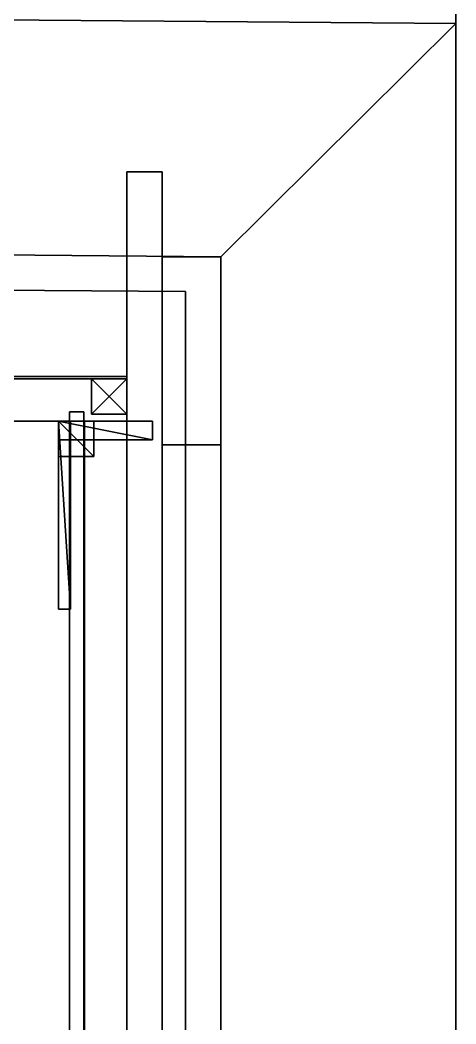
# Model space of a CAD drawing. Extents: x -100 to 4856, y -100 to 4830.
# Drawn here: x 4670.6 to 4856, y 3580.6 to 4007.7 of the extents above; entities that cross this region are included whole.
import ezdxf

# ---------------------------------------------------------------- set-up
doc = ezdxf.new("R2010")
doc.units = 0
for name, color, linetype in [('LAYER0', 7, 'CONTINUOUS'), ('LAYER101', 45, 'CONTINUOUS'), ('LAYER102', 2, 'CONTINUOUS'), ('LAYER103', 7, 'CONTINUOUS'), ('LAYER104', 253, 'CONTINUOUS'), ('LAYER105', 253, 'CONTINUOUS'), ('LAYER106', 253, 'CONTINUOUS'), ('LAYER107', 253, 'CONTINUOUS'), ('LAYER108', 253, 'CONTINUOUS'), ('LAYER109', 253, 'CONTINUOUS'), ('LAYER110', 45, 'CONTINUOUS'), ('LAYER112', 45, 'CONTINUOUS'), ('LAYER114', 45, 'CONTINUOUS'), ('LAYER128', 253, 'CONTINUOUS'), ('LAYER129', 253, 'CONTINUOUS'), ('LAYER130', 253, 'CONTINUOUS'), ('LAYER131', 253, 'CONTINUOUS'), ('LAYER132', 253, 'CONTINUOUS'), ('LAYER133', 253, 'CONTINUOUS'), ('LAYER134', 253, 'CONTINUOUS'), ('LAYER135', 253, 'CONTINUOUS'), ('LAYER136', 253, 'CONTINUOUS'), ('LAYER137', 253, 'CONTINUOUS'), ('LAYER138', 253, 'CONTINUOUS'), ('LAYER139', 253, 'CONTINUOUS'), ('LAYER140', 45, 'CONTINUOUS'), ('LAYER28', 7, 'CONTINUOUS'), ('LAYER30', 7, 'CONTINUOUS'), ('LAYER31', 7, 'CONTINUOUS'), ('LAYER36', 7, 'CONTINUOUS'), ('LAYER89', 7, 'CONTINUOUS'), ('LAYER92', 45, 'CONTINUOUS')]:
    doc.layers.add(name, color=color, linetype=linetype)

msp = doc.modelspace()

# ---------------------------------------------------------------- linework, layer by layer
at = {"layer": 'LAYER0', "invisible_edges": 1}
for points in [[(4856, 4830, -5), (-100, -100, -5), (-100, 4830, -5), (4856, 4830, -5)], [(-100, -100, -5), (4856, 4830, -5), (4856, -100, -5), (-100, -100, -5)], [(4856, -100), (-100, 4830), (-100, -100), (4856, -100)], [(-100, 4830), (4856, -100), (4856, 4830), (-100, 4830)], [(4856, 4830, -5), (4856, -100), (4856, -100, -5), (4856, 4830, -5)], [(4856, -100), (4856, 4830, -5), (4856, 4830), (4856, -100)]]:
    msp.add_3dface(points, dxfattribs=at)
at = {"layer": 'LAYER101', "invisible_edges": 1}
for points in [[(4716, 3173.052, 272.9652), (4366, 3837.052, 272.9652), (4716, 3837.052, 272.9652), (4716, 3173.052, 272.9652)], [(4366, 3837.052, 272.9652), (4716, 3173.052, 272.9652), (4366, 3173.052, 272.9652), (4366, 3837.052, 272.9652)], [(4716, 3837.052, 290.9652), (4366, 3837.052, 272.9652), (4366, 3837.052, 290.9652), (4716, 3837.052, 290.9652)], [(4366, 3837.052, 272.9652), (4716, 3837.052, 290.9652), (4716, 3837.052, 272.9652), (4366, 3837.052, 272.9652)], [(4366, 3173.052, 290.9652), (4716, 3837.052, 290.9652), (4366, 3837.052, 290.9652), (4366, 3173.052, 290.9652)], [(4716, 3837.052, 290.9652), (4366, 3173.052, 290.9652), (4716, 3173.052, 290.9652), (4716, 3837.052, 290.9652)], [(4716, 3837.052, 290.9652), (4716, 3173.052, 272.9652), (4716, 3837.052, 272.9652), (4716, 3837.052, 290.9652)], [(4716, 3173.052, 272.9652), (4716, 3837.052, 290.9652), (4716, 3173.052, 290.9652), (4716, 3173.052, 272.9652)]]:
    msp.add_3dface(points, dxfattribs=at)
at = {"layer": 'LAYER102'}
for points in [[(4687, 3757.052, 480.9652), (4692, 3757.052, 480.9652), (4687, 3837.052, 480.9652), (4687, 3757.052, 480.9652)], [(4687, 3837.052, 480.9652), (4692, 3757.052, 480.9652), (4692, 3837.052, 480.9652), (4687, 3837.052, 480.9652)], [(4687, 3837.052, 480.9652), (4692, 3837.052, 480.9652), (4687, 3837.052, 457.9652), (4687, 3837.052, 480.9652)], [(4687, 3837.052, 457.9652), (4692, 3837.052, 480.9652), (4692, 3837.052, 457.9652), (4687, 3837.052, 457.9652)], [(4687, 3757.052, 480.9652), (4687, 3837.052, 480.9652), (4687, 3757.052, 457.9652), (4687, 3757.052, 480.9652)], [(4687, 3757.052, 457.9652), (4687, 3837.052, 480.9652), (4687, 3837.052, 457.9652), (4687, 3757.052, 457.9652)], [(4687, 3757.052, 457.9652), (4687, 3837.052, 457.9652), (4692, 3757.052, 457.9652), (4687, 3757.052, 457.9652)], [(4692, 3757.052, 457.9652), (4687, 3837.052, 457.9652), (4692, 3837.052, 457.9652), (4692, 3757.052, 457.9652)], [(4692, 3757.052, 457.9652), (4692, 3837.052, 457.9652), (4692, 3757.052, 480.9652), (4692, 3757.052, 457.9652)], [(4692, 3757.052, 480.9652), (4692, 3837.052, 457.9652), (4692, 3837.052, 480.9652), (4692, 3757.052, 480.9652)], [(4687, 3757.052, 457.9652), (4692, 3757.052, 457.9652), (4687, 3757.052, 480.9652), (4687, 3757.052, 457.9652)], [(4687, 3757.052, 480.9652), (4692, 3757.052, 457.9652), (4692, 3757.052, 480.9652), (4687, 3757.052, 480.9652)]]:
    msp.add_3dface(points, dxfattribs=at)
at = {"layer": 'LAYER103', "invisible_edges": 1}
for points in [[(4687, 3837.052, 457.9652), (4687, 3757.052, 480.9652), (4687, 3837.052, 480.9652), (4687, 3837.052, 457.9652)], [(4687, 3757.052, 480.9652), (4687, 3837.052, 457.9652), (4687, 3757.052, 457.9652), (4687, 3757.052, 480.9652)], [(4692, 3837.052, 480.9652), (4687, 3757.052, 480.9652), (4692, 3757.052, 480.9652), (4692, 3837.052, 480.9652)], [(4687, 3757.052, 480.9652), (4692, 3837.052, 480.9652), (4687, 3837.052, 480.9652), (4687, 3757.052, 480.9652)], [(4687, 3837.052, 457.9652), (4692, 3757.052, 457.9652), (4687, 3757.052, 457.9652), (4687, 3837.052, 457.9652)], [(4692, 3757.052, 457.9652), (4687, 3837.052, 457.9652), (4692, 3837.052, 457.9652), (4692, 3757.052, 457.9652)], [(4692, 3837.052, 480.9652), (4687, 3837.052, 457.9652), (4687, 3837.052, 480.9652), (4692, 3837.052, 480.9652)], [(4687, 3837.052, 457.9652), (4692, 3837.052, 480.9652), (4692, 3837.052, 457.9652), (4687, 3837.052, 457.9652)], [(4692, 3757.052, 457.9652), (4692, 3837.052, 480.9652), (4692, 3757.052, 480.9652), (4692, 3757.052, 457.9652)], [(4692, 3837.052, 480.9652), (4692, 3757.052, 457.9652), (4692, 3837.052, 457.9652), (4692, 3837.052, 480.9652)], [(4692, 3757.052, 457.9652), (4687, 3757.052, 480.9652), (4687, 3757.052, 457.9652), (4692, 3757.052, 457.9652)], [(4687, 3757.052, 480.9652), (4692, 3757.052, 457.9652), (4692, 3757.052, 480.9652), (4687, 3757.052, 480.9652)]]:
    msp.add_3dface(points, dxfattribs=at)
at = {"layer": 'LAYER104'}
for points in [[(4687, 3822.052, 480.9652), (4702, 3822.052, 480.9652), (4687, 3837.052, 480.9652), (4687, 3822.052, 480.9652)], [(4687, 3837.052, 480.9652), (4702, 3822.052, 480.9652), (4702, 3837.052, 480.9652), (4687, 3837.052, 480.9652)], [(4687, 3837.052, 480.9652), (4702, 3837.052, 480.9652), (4687, 3837.052, 465.9652), (4687, 3837.052, 480.9652)], [(4687, 3837.052, 465.9652), (4702, 3837.052, 480.9652), (4702, 3837.052, 465.9652), (4687, 3837.052, 465.9652)], [(4687, 3822.052, 480.9652), (4687, 3837.052, 480.9652), (4687, 3822.052, 465.9652), (4687, 3822.052, 480.9652)], [(4687, 3822.052, 465.9652), (4687, 3837.052, 480.9652), (4687, 3837.052, 465.9652), (4687, 3822.052, 465.9652)], [(4687, 3822.052, 465.9652), (4687, 3837.052, 465.9652), (4702, 3822.052, 465.9652), (4687, 3822.052, 465.9652)], [(4702, 3822.052, 465.9652), (4687, 3837.052, 465.9652), (4702, 3837.052, 465.9652), (4702, 3822.052, 465.9652)], [(4702, 3822.052, 465.9652), (4702, 3837.052, 465.9652), (4702, 3822.052, 480.9652), (4702, 3822.052, 465.9652)], [(4702, 3822.052, 480.9652), (4702, 3837.052, 465.9652), (4702, 3837.052, 480.9652), (4702, 3822.052, 480.9652)], [(4687, 3822.052, 465.9652), (4702, 3822.052, 465.9652), (4687, 3822.052, 480.9652), (4687, 3822.052, 465.9652)], [(4687, 3822.052, 480.9652), (4702, 3822.052, 465.9652), (4702, 3822.052, 480.9652), (4687, 3822.052, 480.9652)]]:
    msp.add_3dface(points, dxfattribs=at)
at = {"layer": 'LAYER105'}
for points in [[(4687, 3822.052, 480.9652), (4702, 3822.052, 480.9652), (4687, 3837.052, 480.9652), (4687, 3822.052, 480.9652)], [(4687, 3837.052, 480.9652), (4702, 3822.052, 480.9652), (4702, 3837.052, 480.9652), (4687, 3837.052, 480.9652)], [(4687, 3837.052, 480.9652), (4702, 3837.052, 480.9652), (4687, 3837.052, 465.9652), (4687, 3837.052, 480.9652)], [(4687, 3837.052, 465.9652), (4702, 3837.052, 480.9652), (4702, 3837.052, 465.9652), (4687, 3837.052, 465.9652)], [(4687, 3822.052, 480.9652), (4687, 3837.052, 480.9652), (4687, 3822.052, 465.9652), (4687, 3822.052, 480.9652)], [(4687, 3822.052, 465.9652), (4687, 3837.052, 480.9652), (4687, 3837.052, 465.9652), (4687, 3822.052, 465.9652)], [(4687, 3822.052, 465.9652), (4687, 3837.052, 465.9652), (4702, 3822.052, 465.9652), (4687, 3822.052, 465.9652)], [(4702, 3822.052, 465.9652), (4687, 3837.052, 465.9652), (4702, 3837.052, 465.9652), (4702, 3822.052, 465.9652)], [(4702, 3822.052, 465.9652), (4702, 3837.052, 465.9652), (4702, 3822.052, 480.9652), (4702, 3822.052, 465.9652)], [(4702, 3822.052, 480.9652), (4702, 3837.052, 465.9652), (4702, 3837.052, 480.9652), (4702, 3822.052, 480.9652)], [(4687, 3822.052, 465.9652), (4702, 3822.052, 465.9652), (4687, 3822.052, 480.9652), (4687, 3822.052, 465.9652)], [(4687, 3822.052, 480.9652), (4702, 3822.052, 465.9652), (4702, 3822.052, 480.9652), (4687, 3822.052, 480.9652)]]:
    msp.add_3dface(points, dxfattribs=at)
at = {"layer": 'LAYER106'}
for points in [[(4687, 3822.052, 480.9652), (4702, 3822.052, 480.9652), (4687, 3837.052, 480.9652), (4687, 3822.052, 480.9652)], [(4687, 3837.052, 480.9652), (4702, 3822.052, 480.9652), (4702, 3837.052, 480.9652), (4687, 3837.052, 480.9652)], [(4687, 3837.052, 480.9652), (4702, 3837.052, 480.9652), (4687, 3837.052, 465.9652), (4687, 3837.052, 480.9652)], [(4687, 3837.052, 465.9652), (4702, 3837.052, 480.9652), (4702, 3837.052, 465.9652), (4687, 3837.052, 465.9652)], [(4687, 3822.052, 480.9652), (4687, 3837.052, 480.9652), (4687, 3822.052, 465.9652), (4687, 3822.052, 480.9652)], [(4687, 3822.052, 465.9652), (4687, 3837.052, 480.9652), (4687, 3837.052, 465.9652), (4687, 3822.052, 465.9652)], [(4687, 3822.052, 465.9652), (4687, 3837.052, 465.9652), (4702, 3822.052, 465.9652), (4687, 3822.052, 465.9652)], [(4702, 3822.052, 465.9652), (4687, 3837.052, 465.9652), (4702, 3837.052, 465.9652), (4702, 3822.052, 465.9652)], [(4702, 3822.052, 465.9652), (4702, 3837.052, 465.9652), (4702, 3822.052, 480.9652), (4702, 3822.052, 465.9652)], [(4702, 3822.052, 480.9652), (4702, 3837.052, 465.9652), (4702, 3837.052, 480.9652), (4702, 3822.052, 480.9652)], [(4687, 3822.052, 465.9652), (4702, 3822.052, 465.9652), (4687, 3822.052, 480.9652), (4687, 3822.052, 465.9652)], [(4687, 3822.052, 480.9652), (4702, 3822.052, 465.9652), (4702, 3822.052, 480.9652), (4687, 3822.052, 480.9652)]]:
    msp.add_3dface(points, dxfattribs=at)
at = {"layer": 'LAYER107'}
for points in [[(4687, 3822.052, 480.9652), (4702, 3822.052, 480.9652), (4687, 3837.052, 480.9652), (4687, 3822.052, 480.9652)], [(4687, 3837.052, 480.9652), (4702, 3822.052, 480.9652), (4702, 3837.052, 480.9652), (4687, 3837.052, 480.9652)], [(4687, 3837.052, 480.9652), (4702, 3837.052, 480.9652), (4687, 3837.052, 465.9652), (4687, 3837.052, 480.9652)], [(4687, 3837.052, 465.9652), (4702, 3837.052, 480.9652), (4702, 3837.052, 465.9652), (4687, 3837.052, 465.9652)], [(4687, 3822.052, 480.9652), (4687, 3837.052, 480.9652), (4687, 3822.052, 465.9652), (4687, 3822.052, 480.9652)], [(4687, 3822.052, 465.9652), (4687, 3837.052, 480.9652), (4687, 3837.052, 465.9652), (4687, 3822.052, 465.9652)], [(4687, 3822.052, 465.9652), (4687, 3837.052, 465.9652), (4702, 3822.052, 465.9652), (4687, 3822.052, 465.9652)], [(4702, 3822.052, 465.9652), (4687, 3837.052, 465.9652), (4702, 3837.052, 465.9652), (4702, 3822.052, 465.9652)], [(4702, 3822.052, 465.9652), (4702, 3837.052, 465.9652), (4702, 3822.052, 480.9652), (4702, 3822.052, 465.9652)], [(4702, 3822.052, 480.9652), (4702, 3837.052, 465.9652), (4702, 3837.052, 480.9652), (4702, 3822.052, 480.9652)], [(4687, 3822.052, 465.9652), (4702, 3822.052, 465.9652), (4687, 3822.052, 480.9652), (4687, 3822.052, 465.9652)], [(4687, 3822.052, 480.9652), (4702, 3822.052, 465.9652), (4702, 3822.052, 480.9652), (4687, 3822.052, 480.9652)]]:
    msp.add_3dface(points, dxfattribs=at)
at = {"layer": 'LAYER108'}
for points in [[(4687, 3829.052, 480.9652), (4727, 3829.052, 480.9652), (4687, 3837.052, 480.9652), (4687, 3829.052, 480.9652)], [(4687, 3837.052, 480.9652), (4727, 3829.052, 480.9652), (4727, 3837.052, 480.9652), (4687, 3837.052, 480.9652)], [(4687, 3837.052, 480.9652), (4727, 3837.052, 480.9652), (4687, 3837.052, 472.9652), (4687, 3837.052, 480.9652)], [(4687, 3837.052, 472.9652), (4727, 3837.052, 480.9652), (4727, 3837.052, 472.9652), (4687, 3837.052, 472.9652)], [(4687, 3829.052, 480.9652), (4687, 3837.052, 480.9652), (4687, 3829.052, 472.9652), (4687, 3829.052, 480.9652)], [(4687, 3829.052, 472.9652), (4687, 3837.052, 480.9652), (4687, 3837.052, 472.9652), (4687, 3829.052, 472.9652)], [(4687, 3829.052, 472.9652), (4687, 3837.052, 472.9652), (4727, 3829.052, 472.9652), (4687, 3829.052, 472.9652)], [(4727, 3829.052, 472.9652), (4687, 3837.052, 472.9652), (4727, 3837.052, 472.9652), (4727, 3829.052, 472.9652)], [(4727, 3829.052, 472.9652), (4727, 3837.052, 472.9652), (4727, 3829.052, 480.9652), (4727, 3829.052, 472.9652)], [(4727, 3829.052, 480.9652), (4727, 3837.052, 472.9652), (4727, 3837.052, 480.9652), (4727, 3829.052, 480.9652)], [(4687, 3829.052, 472.9652), (4727, 3829.052, 472.9652), (4687, 3829.052, 480.9652), (4687, 3829.052, 472.9652)], [(4687, 3829.052, 480.9652), (4727, 3829.052, 472.9652), (4727, 3829.052, 480.9652), (4687, 3829.052, 480.9652)]]:
    msp.add_3dface(points, dxfattribs=at)
at = {"layer": 'LAYER109'}
for points in [[(4687, 3757.052, 480.9652), (4692, 3757.052, 480.9652), (4687, 3837.052, 480.9652), (4687, 3757.052, 480.9652)], [(4687, 3837.052, 480.9652), (4692, 3757.052, 480.9652), (4692, 3837.052, 480.9652), (4687, 3837.052, 480.9652)], [(4687, 3837.052, 480.9652), (4692, 3837.052, 480.9652), (4687, 3837.052, 464.9652), (4687, 3837.052, 480.9652)], [(4687, 3837.052, 464.9652), (4692, 3837.052, 480.9652), (4692, 3837.052, 464.9652), (4687, 3837.052, 464.9652)], [(4687, 3757.052, 480.9652), (4687, 3837.052, 480.9652), (4687, 3757.052, 464.9652), (4687, 3757.052, 480.9652)], [(4687, 3757.052, 464.9652), (4687, 3837.052, 480.9652), (4687, 3837.052, 464.9652), (4687, 3757.052, 464.9652)], [(4687, 3757.052, 464.9652), (4687, 3837.052, 464.9652), (4692, 3757.052, 464.9652), (4687, 3757.052, 464.9652)], [(4692, 3757.052, 464.9652), (4687, 3837.052, 464.9652), (4692, 3837.052, 464.9652), (4692, 3757.052, 464.9652)], [(4692, 3757.052, 464.9652), (4692, 3837.052, 464.9652), (4692, 3757.052, 480.9652), (4692, 3757.052, 464.9652)], [(4692, 3757.052, 480.9652), (4692, 3837.052, 464.9652), (4692, 3837.052, 480.9652), (4692, 3757.052, 480.9652)], [(4687, 3757.052, 464.9652), (4692, 3757.052, 464.9652), (4687, 3757.052, 480.9652), (4687, 3757.052, 464.9652)], [(4687, 3757.052, 480.9652), (4692, 3757.052, 464.9652), (4692, 3757.052, 480.9652), (4687, 3757.052, 480.9652)]]:
    msp.add_3dface(points, dxfattribs=at)
at = {"layer": 'LAYER110', "invisible_edges": 1}
for points in [[(4716, 3855.052, 271.9652), (4366, 3837.052, 271.9652), (4366, 3855.052, 271.9652), (4716, 3855.052, 271.9652)], [(4366, 3837.052, 271.9652), (4716, 3855.052, 271.9652), (4716, 3837.052, 271.9652), (4366, 3837.052, 271.9652)], [(4716, 3837.052, 521.9652), (4366, 3855.052, 521.9652), (4366, 3837.052, 521.9652), (4716, 3837.052, 521.9652)], [(4366, 3855.052, 521.9652), (4716, 3837.052, 521.9652), (4716, 3855.052, 521.9652), (4366, 3855.052, 521.9652)], [(4366, 3855.052, 521.9652), (4716, 3855.052, 271.9652), (4366, 3855.052, 271.9652), (4366, 3855.052, 521.9652)], [(4716, 3855.052, 271.9652), (4366, 3855.052, 521.9652), (4716, 3855.052, 521.9652), (4716, 3855.052, 271.9652)], [(4716, 3855.052, 271.9652), (4716, 3837.052, 521.9652), (4716, 3837.052, 271.9652), (4716, 3855.052, 271.9652)], [(4716, 3837.052, 521.9652), (4716, 3855.052, 271.9652), (4716, 3855.052, 521.9652), (4716, 3837.052, 521.9652)], [(4716, 3837.052, 521.9652), (4366, 3837.052, 271.9652), (4716, 3837.052, 271.9652), (4716, 3837.052, 521.9652)], [(4366, 3837.052, 271.9652), (4716, 3837.052, 521.9652), (4366, 3837.052, 521.9652), (4366, 3837.052, 271.9652)]]:
    msp.add_3dface(points, dxfattribs=at)
at = {"layer": 'LAYER112', "invisible_edges": 1}
for points in [[(4691.7, 3841.052, 521.4652), (4697.7, 3169.052, 521.4652), (4697.7, 3841.052, 521.4652), (4691.7, 3841.052, 521.4652)], [(4697.7, 3169.052, 521.4652), (4691.7, 3841.052, 521.4652), (4691.7, 3169.052, 521.4652), (4697.7, 3169.052, 521.4652)], [(4697.7, 3841.052, 286.9652), (4691.7, 3841.052, 521.4652), (4697.7, 3841.052, 521.4652), (4697.7, 3841.052, 286.9652)], [(4691.7, 3841.052, 521.4652), (4697.7, 3841.052, 286.9652), (4691.7, 3841.052, 286.9652), (4691.7, 3841.052, 521.4652)], [(4691.7, 3169.052, 286.9652), (4697.7, 3841.052, 286.9652), (4697.7, 3169.052, 286.9652), (4691.7, 3169.052, 286.9652)], [(4697.7, 3841.052, 286.9652), (4691.7, 3169.052, 286.9652), (4691.7, 3841.052, 286.9652), (4697.7, 3841.052, 286.9652)], [(4691.7, 3841.052, 521.4652), (4691.7, 3169.052, 286.9652), (4691.7, 3169.052, 521.4652), (4691.7, 3841.052, 521.4652)], [(4691.7, 3169.052, 286.9652), (4691.7, 3841.052, 521.4652), (4691.7, 3841.052, 286.9652), (4691.7, 3169.052, 286.9652)], [(4697.7, 3841.052, 286.9652), (4697.7, 3169.052, 521.4652), (4697.7, 3169.052, 286.9652), (4697.7, 3841.052, 286.9652)], [(4697.7, 3169.052, 521.4652), (4697.7, 3841.052, 286.9652), (4697.7, 3841.052, 521.4652), (4697.7, 3169.052, 521.4652)]]:
    msp.add_3dface(points, dxfattribs=at)
at = {"layer": 'LAYER114', "invisible_edges": 1}
for points in [[(4698, 3837.052, 521.4652), (4716, 3173.052, 521.4652), (4716, 3837.052, 521.4652), (4698, 3837.052, 521.4652)], [(4716, 3173.052, 521.4652), (4698, 3837.052, 521.4652), (4698, 3173.052, 521.4652), (4716, 3173.052, 521.4652)], [(4716, 3837.052, 401.4652), (4698, 3837.052, 521.4652), (4716, 3837.052, 521.4652), (4716, 3837.052, 401.4652)], [(4698, 3837.052, 521.4652), (4716, 3837.052, 401.4652), (4698, 3837.052, 401.4652), (4698, 3837.052, 521.4652)], [(4698, 3173.052, 401.4652), (4716, 3837.052, 401.4652), (4716, 3173.052, 401.4652), (4698, 3173.052, 401.4652)], [(4716, 3837.052, 401.4652), (4698, 3173.052, 401.4652), (4698, 3837.052, 401.4652), (4716, 3837.052, 401.4652)], [(4698, 3837.052, 521.4652), (4698, 3173.052, 401.4652), (4698, 3173.052, 521.4652), (4698, 3837.052, 521.4652)], [(4698, 3173.052, 401.4652), (4698, 3837.052, 521.4652), (4698, 3837.052, 401.4652), (4698, 3173.052, 401.4652)], [(4716, 3837.052, 401.4652), (4716, 3173.052, 521.4652), (4716, 3173.052, 401.4652), (4716, 3837.052, 401.4652)], [(4716, 3173.052, 521.4652), (4716, 3837.052, 401.4652), (4716, 3837.052, 521.4652), (4716, 3173.052, 521.4652)]]:
    msp.add_3dface(points, dxfattribs=at)
at = {"layer": 'LAYER128'}
for points in [[(4701, 3840.052, 274.9652), (4701, 3840.052, 289.9652), (4701, 3855.052, 274.9652), (4701, 3840.052, 274.9652)], [(4701, 3855.052, 274.9652), (4701, 3840.052, 289.9652), (4701, 3855.052, 289.9652), (4701, 3855.052, 274.9652)], [(4701, 3855.052, 274.9652), (4701, 3855.052, 289.9652), (4716, 3855.052, 274.9652), (4701, 3855.052, 274.9652)], [(4716, 3855.052, 274.9652), (4701, 3855.052, 289.9652), (4716, 3855.052, 289.9652), (4716, 3855.052, 274.9652)], [(4701, 3855.052, 274.9652), (4716, 3855.052, 274.9652), (4701, 3840.052, 274.9652), (4701, 3855.052, 274.9652)], [(4701, 3840.052, 274.9652), (4716, 3855.052, 274.9652), (4716, 3840.052, 274.9652), (4701, 3840.052, 274.9652)], [(4701, 3840.052, 289.9652), (4716, 3840.052, 289.9652), (4701, 3855.052, 289.9652), (4701, 3840.052, 289.9652)], [(4701, 3855.052, 289.9652), (4716, 3840.052, 289.9652), (4716, 3855.052, 289.9652), (4701, 3855.052, 289.9652)], [(4716, 3855.052, 274.9652), (4716, 3855.052, 289.9652), (4716, 3840.052, 274.9652), (4716, 3855.052, 274.9652)], [(4716, 3840.052, 274.9652), (4716, 3855.052, 289.9652), (4716, 3840.052, 289.9652), (4716, 3840.052, 274.9652)], [(4701, 3840.052, 274.9652), (4716, 3840.052, 274.9652), (4701, 3840.052, 289.9652), (4701, 3840.052, 274.9652)], [(4701, 3840.052, 289.9652), (4716, 3840.052, 274.9652), (4716, 3840.052, 289.9652), (4701, 3840.052, 289.9652)]]:
    msp.add_3dface(points, dxfattribs=at)
at = {"layer": 'LAYER129'}
for points in [[(4701, 3840.052, 274.9652), (4701, 3840.052, 289.9652), (4701, 3855.052, 274.9652), (4701, 3840.052, 274.9652)], [(4701, 3855.052, 274.9652), (4701, 3840.052, 289.9652), (4701, 3855.052, 289.9652), (4701, 3855.052, 274.9652)], [(4701, 3855.052, 274.9652), (4701, 3855.052, 289.9652), (4716, 3855.052, 274.9652), (4701, 3855.052, 274.9652)], [(4716, 3855.052, 274.9652), (4701, 3855.052, 289.9652), (4716, 3855.052, 289.9652), (4716, 3855.052, 274.9652)], [(4701, 3855.052, 274.9652), (4716, 3855.052, 274.9652), (4701, 3840.052, 274.9652), (4701, 3855.052, 274.9652)], [(4701, 3840.052, 274.9652), (4716, 3855.052, 274.9652), (4716, 3840.052, 274.9652), (4701, 3840.052, 274.9652)], [(4701, 3840.052, 289.9652), (4716, 3840.052, 289.9652), (4701, 3855.052, 289.9652), (4701, 3840.052, 289.9652)], [(4701, 3855.052, 289.9652), (4716, 3840.052, 289.9652), (4716, 3855.052, 289.9652), (4701, 3855.052, 289.9652)], [(4716, 3855.052, 274.9652), (4716, 3855.052, 289.9652), (4716, 3840.052, 274.9652), (4716, 3855.052, 274.9652)], [(4716, 3840.052, 274.9652), (4716, 3855.052, 289.9652), (4716, 3840.052, 289.9652), (4716, 3840.052, 274.9652)], [(4701, 3840.052, 274.9652), (4716, 3840.052, 274.9652), (4701, 3840.052, 289.9652), (4701, 3840.052, 274.9652)], [(4701, 3840.052, 289.9652), (4716, 3840.052, 274.9652), (4716, 3840.052, 289.9652), (4701, 3840.052, 289.9652)]]:
    msp.add_3dface(points, dxfattribs=at)
at = {"layer": 'LAYER130'}
for points in [[(4701, 3840.052, 274.9652), (4701, 3840.052, 289.9652), (4701, 3855.052, 274.9652), (4701, 3840.052, 274.9652)], [(4701, 3855.052, 274.9652), (4701, 3840.052, 289.9652), (4701, 3855.052, 289.9652), (4701, 3855.052, 274.9652)], [(4701, 3855.052, 274.9652), (4701, 3855.052, 289.9652), (4716, 3855.052, 274.9652), (4701, 3855.052, 274.9652)], [(4716, 3855.052, 274.9652), (4701, 3855.052, 289.9652), (4716, 3855.052, 289.9652), (4716, 3855.052, 274.9652)], [(4701, 3855.052, 274.9652), (4716, 3855.052, 274.9652), (4701, 3840.052, 274.9652), (4701, 3855.052, 274.9652)], [(4701, 3840.052, 274.9652), (4716, 3855.052, 274.9652), (4716, 3840.052, 274.9652), (4701, 3840.052, 274.9652)], [(4701, 3840.052, 289.9652), (4716, 3840.052, 289.9652), (4701, 3855.052, 289.9652), (4701, 3840.052, 289.9652)], [(4701, 3855.052, 289.9652), (4716, 3840.052, 289.9652), (4716, 3855.052, 289.9652), (4701, 3855.052, 289.9652)], [(4716, 3855.052, 274.9652), (4716, 3855.052, 289.9652), (4716, 3840.052, 274.9652), (4716, 3855.052, 274.9652)], [(4716, 3840.052, 274.9652), (4716, 3855.052, 289.9652), (4716, 3840.052, 289.9652), (4716, 3840.052, 274.9652)], [(4701, 3840.052, 274.9652), (4716, 3840.052, 274.9652), (4701, 3840.052, 289.9652), (4701, 3840.052, 274.9652)], [(4701, 3840.052, 289.9652), (4716, 3840.052, 274.9652), (4716, 3840.052, 289.9652), (4701, 3840.052, 289.9652)]]:
    msp.add_3dface(points, dxfattribs=at)
at = {"layer": 'LAYER131'}
for points in [[(4701, 3840.052, 274.9652), (4701, 3840.052, 289.9652), (4701, 3855.052, 274.9652), (4701, 3840.052, 274.9652)], [(4701, 3855.052, 274.9652), (4701, 3840.052, 289.9652), (4701, 3855.052, 289.9652), (4701, 3855.052, 274.9652)], [(4701, 3855.052, 274.9652), (4701, 3855.052, 289.9652), (4716, 3855.052, 274.9652), (4701, 3855.052, 274.9652)], [(4716, 3855.052, 274.9652), (4701, 3855.052, 289.9652), (4716, 3855.052, 289.9652), (4716, 3855.052, 274.9652)], [(4701, 3855.052, 274.9652), (4716, 3855.052, 274.9652), (4701, 3840.052, 274.9652), (4701, 3855.052, 274.9652)], [(4701, 3840.052, 274.9652), (4716, 3855.052, 274.9652), (4716, 3840.052, 274.9652), (4701, 3840.052, 274.9652)], [(4701, 3840.052, 289.9652), (4716, 3840.052, 289.9652), (4701, 3855.052, 289.9652), (4701, 3840.052, 289.9652)], [(4701, 3855.052, 289.9652), (4716, 3840.052, 289.9652), (4716, 3855.052, 289.9652), (4701, 3855.052, 289.9652)], [(4716, 3855.052, 274.9652), (4716, 3855.052, 289.9652), (4716, 3840.052, 274.9652), (4716, 3855.052, 274.9652)], [(4716, 3840.052, 274.9652), (4716, 3855.052, 289.9652), (4716, 3840.052, 289.9652), (4716, 3840.052, 274.9652)], [(4701, 3840.052, 274.9652), (4716, 3840.052, 274.9652), (4701, 3840.052, 289.9652), (4701, 3840.052, 274.9652)], [(4701, 3840.052, 289.9652), (4716, 3840.052, 274.9652), (4716, 3840.052, 289.9652), (4701, 3840.052, 289.9652)]]:
    msp.add_3dface(points, dxfattribs=at)
at = {"layer": 'LAYER132'}
for points in [[(4701, 3840.052, 274.9652), (4701, 3840.052, 289.9652), (4701, 3855.052, 274.9652), (4701, 3840.052, 274.9652)], [(4701, 3855.052, 274.9652), (4701, 3840.052, 289.9652), (4701, 3855.052, 289.9652), (4701, 3855.052, 274.9652)], [(4701, 3855.052, 274.9652), (4701, 3855.052, 289.9652), (4716, 3855.052, 274.9652), (4701, 3855.052, 274.9652)], [(4716, 3855.052, 274.9652), (4701, 3855.052, 289.9652), (4716, 3855.052, 289.9652), (4716, 3855.052, 274.9652)], [(4701, 3855.052, 274.9652), (4716, 3855.052, 274.9652), (4701, 3840.052, 274.9652), (4701, 3855.052, 274.9652)], [(4701, 3840.052, 274.9652), (4716, 3855.052, 274.9652), (4716, 3840.052, 274.9652), (4701, 3840.052, 274.9652)], [(4701, 3840.052, 289.9652), (4716, 3840.052, 289.9652), (4701, 3855.052, 289.9652), (4701, 3840.052, 289.9652)], [(4701, 3855.052, 289.9652), (4716, 3840.052, 289.9652), (4716, 3855.052, 289.9652), (4701, 3855.052, 289.9652)], [(4716, 3855.052, 274.9652), (4716, 3855.052, 289.9652), (4716, 3840.052, 274.9652), (4716, 3855.052, 274.9652)], [(4716, 3840.052, 274.9652), (4716, 3855.052, 289.9652), (4716, 3840.052, 289.9652), (4716, 3840.052, 274.9652)], [(4701, 3840.052, 274.9652), (4716, 3840.052, 274.9652), (4701, 3840.052, 289.9652), (4701, 3840.052, 274.9652)], [(4701, 3840.052, 289.9652), (4716, 3840.052, 274.9652), (4716, 3840.052, 289.9652), (4701, 3840.052, 289.9652)]]:
    msp.add_3dface(points, dxfattribs=at)
at = {"layer": 'LAYER133'}
for points in [[(4701, 3840.052, 274.9652), (4701, 3840.052, 289.9652), (4701, 3855.052, 274.9652), (4701, 3840.052, 274.9652)], [(4701, 3855.052, 274.9652), (4701, 3840.052, 289.9652), (4701, 3855.052, 289.9652), (4701, 3855.052, 274.9652)], [(4701, 3855.052, 274.9652), (4701, 3855.052, 289.9652), (4716, 3855.052, 274.9652), (4701, 3855.052, 274.9652)], [(4716, 3855.052, 274.9652), (4701, 3855.052, 289.9652), (4716, 3855.052, 289.9652), (4716, 3855.052, 274.9652)], [(4701, 3855.052, 274.9652), (4716, 3855.052, 274.9652), (4701, 3840.052, 274.9652), (4701, 3855.052, 274.9652)], [(4701, 3840.052, 274.9652), (4716, 3855.052, 274.9652), (4716, 3840.052, 274.9652), (4701, 3840.052, 274.9652)], [(4701, 3840.052, 289.9652), (4716, 3840.052, 289.9652), (4701, 3855.052, 289.9652), (4701, 3840.052, 289.9652)], [(4701, 3855.052, 289.9652), (4716, 3840.052, 289.9652), (4716, 3855.052, 289.9652), (4701, 3855.052, 289.9652)], [(4716, 3855.052, 274.9652), (4716, 3855.052, 289.9652), (4716, 3840.052, 274.9652), (4716, 3855.052, 274.9652)], [(4716, 3840.052, 274.9652), (4716, 3855.052, 289.9652), (4716, 3840.052, 289.9652), (4716, 3840.052, 274.9652)], [(4701, 3840.052, 274.9652), (4716, 3840.052, 274.9652), (4701, 3840.052, 289.9652), (4701, 3840.052, 274.9652)], [(4701, 3840.052, 289.9652), (4716, 3840.052, 274.9652), (4716, 3840.052, 289.9652), (4701, 3840.052, 289.9652)]]:
    msp.add_3dface(points, dxfattribs=at)
at = {"layer": 'LAYER134'}
for points in [[(4701, 3840.052, 274.9652), (4701, 3840.052, 289.9652), (4701, 3855.052, 274.9652), (4701, 3840.052, 274.9652)], [(4701, 3855.052, 274.9652), (4701, 3840.052, 289.9652), (4701, 3855.052, 289.9652), (4701, 3855.052, 274.9652)], [(4701, 3855.052, 274.9652), (4701, 3855.052, 289.9652), (4716, 3855.052, 274.9652), (4701, 3855.052, 274.9652)], [(4716, 3855.052, 274.9652), (4701, 3855.052, 289.9652), (4716, 3855.052, 289.9652), (4716, 3855.052, 274.9652)], [(4701, 3855.052, 274.9652), (4716, 3855.052, 274.9652), (4701, 3840.052, 274.9652), (4701, 3855.052, 274.9652)], [(4701, 3840.052, 274.9652), (4716, 3855.052, 274.9652), (4716, 3840.052, 274.9652), (4701, 3840.052, 274.9652)], [(4701, 3840.052, 289.9652), (4716, 3840.052, 289.9652), (4701, 3855.052, 289.9652), (4701, 3840.052, 289.9652)], [(4701, 3855.052, 289.9652), (4716, 3840.052, 289.9652), (4716, 3855.052, 289.9652), (4701, 3855.052, 289.9652)], [(4716, 3855.052, 274.9652), (4716, 3855.052, 289.9652), (4716, 3840.052, 274.9652), (4716, 3855.052, 274.9652)], [(4716, 3840.052, 274.9652), (4716, 3855.052, 289.9652), (4716, 3840.052, 289.9652), (4716, 3840.052, 274.9652)], [(4701, 3840.052, 274.9652), (4716, 3840.052, 274.9652), (4701, 3840.052, 289.9652), (4701, 3840.052, 274.9652)], [(4701, 3840.052, 289.9652), (4716, 3840.052, 274.9652), (4716, 3840.052, 289.9652), (4701, 3840.052, 289.9652)]]:
    msp.add_3dface(points, dxfattribs=at)
at = {"layer": 'LAYER135'}
for points in [[(4701, 3840.052, 274.9652), (4701, 3840.052, 289.9652), (4701, 3855.052, 274.9652), (4701, 3840.052, 274.9652)], [(4701, 3855.052, 274.9652), (4701, 3840.052, 289.9652), (4701, 3855.052, 289.9652), (4701, 3855.052, 274.9652)], [(4701, 3855.052, 274.9652), (4701, 3855.052, 289.9652), (4716, 3855.052, 274.9652), (4701, 3855.052, 274.9652)], [(4716, 3855.052, 274.9652), (4701, 3855.052, 289.9652), (4716, 3855.052, 289.9652), (4716, 3855.052, 274.9652)], [(4701, 3855.052, 274.9652), (4716, 3855.052, 274.9652), (4701, 3840.052, 274.9652), (4701, 3855.052, 274.9652)], [(4701, 3840.052, 274.9652), (4716, 3855.052, 274.9652), (4716, 3840.052, 274.9652), (4701, 3840.052, 274.9652)], [(4701, 3840.052, 289.9652), (4716, 3840.052, 289.9652), (4701, 3855.052, 289.9652), (4701, 3840.052, 289.9652)], [(4701, 3855.052, 289.9652), (4716, 3840.052, 289.9652), (4716, 3855.052, 289.9652), (4701, 3855.052, 289.9652)], [(4716, 3855.052, 274.9652), (4716, 3855.052, 289.9652), (4716, 3840.052, 274.9652), (4716, 3855.052, 274.9652)], [(4716, 3840.052, 274.9652), (4716, 3855.052, 289.9652), (4716, 3840.052, 289.9652), (4716, 3840.052, 274.9652)], [(4701, 3840.052, 274.9652), (4716, 3840.052, 274.9652), (4701, 3840.052, 289.9652), (4701, 3840.052, 274.9652)], [(4701, 3840.052, 289.9652), (4716, 3840.052, 274.9652), (4716, 3840.052, 289.9652), (4701, 3840.052, 289.9652)]]:
    msp.add_3dface(points, dxfattribs=at)
at = {"layer": 'LAYER136'}
for points in [[(4701, 3840.052, 274.9652), (4701, 3840.052, 289.9652), (4701, 3855.052, 274.9652), (4701, 3840.052, 274.9652)], [(4701, 3855.052, 274.9652), (4701, 3840.052, 289.9652), (4701, 3855.052, 289.9652), (4701, 3855.052, 274.9652)], [(4701, 3855.052, 274.9652), (4701, 3855.052, 289.9652), (4716, 3855.052, 274.9652), (4701, 3855.052, 274.9652)], [(4716, 3855.052, 274.9652), (4701, 3855.052, 289.9652), (4716, 3855.052, 289.9652), (4716, 3855.052, 274.9652)], [(4701, 3855.052, 274.9652), (4716, 3855.052, 274.9652), (4701, 3840.052, 274.9652), (4701, 3855.052, 274.9652)], [(4701, 3840.052, 274.9652), (4716, 3855.052, 274.9652), (4716, 3840.052, 274.9652), (4701, 3840.052, 274.9652)], [(4701, 3840.052, 289.9652), (4716, 3840.052, 289.9652), (4701, 3855.052, 289.9652), (4701, 3840.052, 289.9652)], [(4701, 3855.052, 289.9652), (4716, 3840.052, 289.9652), (4716, 3855.052, 289.9652), (4701, 3855.052, 289.9652)], [(4716, 3855.052, 274.9652), (4716, 3855.052, 289.9652), (4716, 3840.052, 274.9652), (4716, 3855.052, 274.9652)], [(4716, 3840.052, 274.9652), (4716, 3855.052, 289.9652), (4716, 3840.052, 289.9652), (4716, 3840.052, 274.9652)], [(4701, 3840.052, 274.9652), (4716, 3840.052, 274.9652), (4701, 3840.052, 289.9652), (4701, 3840.052, 274.9652)], [(4701, 3840.052, 289.9652), (4716, 3840.052, 274.9652), (4716, 3840.052, 289.9652), (4701, 3840.052, 289.9652)]]:
    msp.add_3dface(points, dxfattribs=at)
at = {"layer": 'LAYER137'}
for points in [[(4701, 3840.052, 274.9652), (4701, 3840.052, 289.9652), (4701, 3855.052, 274.9652), (4701, 3840.052, 274.9652)], [(4701, 3855.052, 274.9652), (4701, 3840.052, 289.9652), (4701, 3855.052, 289.9652), (4701, 3855.052, 274.9652)], [(4701, 3855.052, 274.9652), (4701, 3855.052, 289.9652), (4716, 3855.052, 274.9652), (4701, 3855.052, 274.9652)], [(4716, 3855.052, 274.9652), (4701, 3855.052, 289.9652), (4716, 3855.052, 289.9652), (4716, 3855.052, 274.9652)], [(4701, 3855.052, 274.9652), (4716, 3855.052, 274.9652), (4701, 3840.052, 274.9652), (4701, 3855.052, 274.9652)], [(4701, 3840.052, 274.9652), (4716, 3855.052, 274.9652), (4716, 3840.052, 274.9652), (4701, 3840.052, 274.9652)], [(4701, 3840.052, 289.9652), (4716, 3840.052, 289.9652), (4701, 3855.052, 289.9652), (4701, 3840.052, 289.9652)], [(4701, 3855.052, 289.9652), (4716, 3840.052, 289.9652), (4716, 3855.052, 289.9652), (4701, 3855.052, 289.9652)], [(4716, 3855.052, 274.9652), (4716, 3855.052, 289.9652), (4716, 3840.052, 274.9652), (4716, 3855.052, 274.9652)], [(4716, 3840.052, 274.9652), (4716, 3855.052, 289.9652), (4716, 3840.052, 289.9652), (4716, 3840.052, 274.9652)], [(4701, 3840.052, 274.9652), (4716, 3840.052, 274.9652), (4701, 3840.052, 289.9652), (4701, 3840.052, 274.9652)], [(4701, 3840.052, 289.9652), (4716, 3840.052, 274.9652), (4716, 3840.052, 289.9652), (4701, 3840.052, 289.9652)]]:
    msp.add_3dface(points, dxfattribs=at)
at = {"layer": 'LAYER138'}
for points in [[(4701, 3840.052, 274.9652), (4701, 3840.052, 289.9652), (4701, 3855.052, 274.9652), (4701, 3840.052, 274.9652)], [(4701, 3855.052, 274.9652), (4701, 3840.052, 289.9652), (4701, 3855.052, 289.9652), (4701, 3855.052, 274.9652)], [(4701, 3855.052, 274.9652), (4701, 3855.052, 289.9652), (4716, 3855.052, 274.9652), (4701, 3855.052, 274.9652)], [(4716, 3855.052, 274.9652), (4701, 3855.052, 289.9652), (4716, 3855.052, 289.9652), (4716, 3855.052, 274.9652)], [(4701, 3855.052, 274.9652), (4716, 3855.052, 274.9652), (4701, 3840.052, 274.9652), (4701, 3855.052, 274.9652)], [(4701, 3840.052, 274.9652), (4716, 3855.052, 274.9652), (4716, 3840.052, 274.9652), (4701, 3840.052, 274.9652)], [(4701, 3840.052, 289.9652), (4716, 3840.052, 289.9652), (4701, 3855.052, 289.9652), (4701, 3840.052, 289.9652)], [(4701, 3855.052, 289.9652), (4716, 3840.052, 289.9652), (4716, 3855.052, 289.9652), (4701, 3855.052, 289.9652)], [(4716, 3855.052, 274.9652), (4716, 3855.052, 289.9652), (4716, 3840.052, 274.9652), (4716, 3855.052, 274.9652)], [(4716, 3840.052, 274.9652), (4716, 3855.052, 289.9652), (4716, 3840.052, 289.9652), (4716, 3840.052, 274.9652)], [(4701, 3840.052, 274.9652), (4716, 3840.052, 274.9652), (4701, 3840.052, 289.9652), (4701, 3840.052, 274.9652)], [(4701, 3840.052, 289.9652), (4716, 3840.052, 274.9652), (4716, 3840.052, 289.9652), (4701, 3840.052, 289.9652)]]:
    msp.add_3dface(points, dxfattribs=at)
at = {"layer": 'LAYER139'}
for points in [[(4701, 3840.052, 274.9652), (4701, 3840.052, 289.9652), (4701, 3855.052, 274.9652), (4701, 3840.052, 274.9652)], [(4701, 3855.052, 274.9652), (4701, 3840.052, 289.9652), (4701, 3855.052, 289.9652), (4701, 3855.052, 274.9652)], [(4701, 3855.052, 274.9652), (4701, 3855.052, 289.9652), (4716, 3855.052, 274.9652), (4701, 3855.052, 274.9652)], [(4716, 3855.052, 274.9652), (4701, 3855.052, 289.9652), (4716, 3855.052, 289.9652), (4716, 3855.052, 274.9652)], [(4701, 3855.052, 274.9652), (4716, 3855.052, 274.9652), (4701, 3840.052, 274.9652), (4701, 3855.052, 274.9652)], [(4701, 3840.052, 274.9652), (4716, 3855.052, 274.9652), (4716, 3840.052, 274.9652), (4701, 3840.052, 274.9652)], [(4701, 3840.052, 289.9652), (4716, 3840.052, 289.9652), (4701, 3855.052, 289.9652), (4701, 3840.052, 289.9652)], [(4701, 3855.052, 289.9652), (4716, 3840.052, 289.9652), (4716, 3855.052, 289.9652), (4701, 3855.052, 289.9652)], [(4716, 3855.052, 274.9652), (4716, 3855.052, 289.9652), (4716, 3840.052, 274.9652), (4716, 3855.052, 274.9652)], [(4716, 3840.052, 274.9652), (4716, 3855.052, 289.9652), (4716, 3840.052, 289.9652), (4716, 3840.052, 274.9652)], [(4701, 3840.052, 274.9652), (4716, 3840.052, 274.9652), (4701, 3840.052, 289.9652), (4701, 3840.052, 274.9652)], [(4701, 3840.052, 289.9652), (4716, 3840.052, 274.9652), (4716, 3840.052, 289.9652), (4701, 3840.052, 289.9652)]]:
    msp.add_3dface(points, dxfattribs=at)
at = {"layer": 'LAYER140', "invisible_edges": 1}
for points in [[(4716, 3154.052, 521.9652), (4346, 3856.052, 521.9652), (4716, 3856.052, 521.9652), (4716, 3154.052, 521.9652)], [(4346, 3856.052, 521.9652), (4716, 3154.052, 521.9652), (4346, 3154.052, 521.9652), (4346, 3856.052, 521.9652)], [(4716, 3856.052, 539.9652), (4346, 3856.052, 521.9652), (4346, 3856.052, 539.9652), (4716, 3856.052, 539.9652)], [(4346, 3856.052, 521.9652), (4716, 3856.052, 539.9652), (4716, 3856.052, 521.9652), (4346, 3856.052, 521.9652)], [(4346, 3154.052, 539.9652), (4716, 3856.052, 539.9652), (4346, 3856.052, 539.9652), (4346, 3154.052, 539.9652)], [(4716, 3856.052, 539.9652), (4346, 3154.052, 539.9652), (4716, 3154.052, 539.9652), (4716, 3856.052, 539.9652)], [(4716, 3856.052, 539.9652), (4716, 3154.052, 521.9652), (4716, 3856.052, 521.9652), (4716, 3856.052, 539.9652)], [(4716, 3154.052, 521.9652), (4716, 3856.052, 539.9652), (4716, 3154.052, 539.9652), (4716, 3154.052, 521.9652)]]:
    msp.add_3dface(points, dxfattribs=at)
at = {"layer": 'LAYER28', "invisible_edges": 1}
for points in [[(4856, 4006.17), (4756, 649), (4756, 3907), (4856, 4006.17)], [(4756, 649), (4856, 4006.17), (4856, 549), (4756, 649)], [(4756, 3907, 2594), (4856, 4006.17), (4756, 3907), (4756, 3907, 2594)], [(4856, 4006.17), (4756, 3907, 2594), (4856, 4006.17, 2594), (4856, 4006.17)], [(4856, 4006.17), (4856, 549, 2594), (4856, 549), (4856, 4006.17)], [(4856, 549, 2594), (4856, 4006.17), (4856, 4006.17, 2594), (4856, 549, 2594)], [(4756, 3907, 2594), (4756, 649), (4756, 649, 2594), (4756, 3907, 2594)], [(4756, 649), (4756, 3907, 2594), (4756, 3907), (4756, 649)]]:
    msp.add_3dface(points, dxfattribs=at)
at = {"layer": 'LAYER30', "invisible_edges": 1}
for points in [[(4731, 3907, 110), (4756, 3827, 110), (4731, 3827, 110), (4731, 3907, 110)], [(4756, 3827, 110), (4731, 3907, 110), (4756, 3907, 110), (4756, 3827, 110)], [(4756, 3907, 920), (4731, 3827, 920), (4756, 3827, 920), (4756, 3907, 920)], [(4731, 3827, 920), (4756, 3907, 920), (4731, 3907, 920), (4731, 3827, 920)], [(4731, 3907, 110), (4756, 3907, 920), (4756, 3907, 110), (4731, 3907, 110)], [(4756, 3907, 920), (4731, 3907, 110), (4731, 3907, 920), (4756, 3907, 920)], [(4731, 3827, 920), (4731, 3907, 110), (4731, 3827, 110), (4731, 3827, 920)], [(4731, 3907, 110), (4731, 3827, 920), (4731, 3907, 920), (4731, 3907, 110)], [(4756, 3907, 920), (4756, 3827, 110), (4756, 3907, 110), (4756, 3907, 920)], [(4756, 3827, 110), (4756, 3907, 920), (4756, 3827, 920), (4756, 3827, 110)], [(4731, 3827, 920), (4756, 3827, 110), (4756, 3827, 920), (4731, 3827, 920)], [(4756, 3827, 110), (4731, 3827, 920), (4731, 3827, 110), (4756, 3827, 110)]]:
    msp.add_3dface(points, dxfattribs=at)
at = {"layer": 'LAYER31', "invisible_edges": 1}
for points in [[(4731, 3907, 1000), (4756, 3907, 920), (4731, 3907, 920), (4731, 3907, 1000)], [(4756, 3907, 920), (4731, 3907, 1000), (4756, 3907, 1000), (4756, 3907, 920)], [(4731, 2278, 920), (4756, 3907, 920), (4756, 2278, 920), (4731, 2278, 920)], [(4756, 3907, 920), (4731, 2278, 920), (4731, 3907, 920), (4756, 3907, 920)], [(4731, 3907, 1000), (4756, 2278, 1000), (4756, 3907, 1000), (4731, 3907, 1000)], [(4756, 2278, 1000), (4731, 3907, 1000), (4731, 2278, 1000), (4756, 2278, 1000)], [(4731, 2278, 920), (4731, 3907, 1000), (4731, 3907, 920), (4731, 2278, 920)], [(4731, 3907, 1000), (4731, 2278, 920), (4731, 2278, 1000), (4731, 3907, 1000)], [(4756, 2278, 1000), (4756, 3907, 920), (4756, 3907, 1000), (4756, 2278, 1000)], [(4756, 3907, 920), (4756, 2278, 1000), (4756, 2278, 920), (4756, 3907, 920)]]:
    msp.add_3dface(points, dxfattribs=at)
at = {"layer": 'LAYER36'}
for points, invisible_edges in [([(4856, 4006.17, 2594), (4164.85, 4011.93, 2111), (2256, 4027.84, 2594), (4856, 4006.17, 2594)], 3), ([(4756, 3907), (4164.02, 3911.933), (4164.85, 4011.93), (4756, 3907)], 4), ([(4164.85, 4011.93), (4856, 4006.17), (4756, 3907), (4164.85, 4011.93)], 5), ([(4856, 4006.17), (4164.85, 4011.93, 2111), (4856, 4006.17, 2594), (4856, 4006.17)], 3), ([(4164.85, 4011.93, 2111), (4856, 4006.17), (4164.85, 4011.93), (4164.85, 4011.93, 2111)], 1), ([(4856, 4006.17, 2594), (4756, 3907), (4856, 4006.17), (4856, 4006.17, 2594)], 1), ([(4756, 3907), (4856, 4006.17, 2594), (4756, 3907, 2594), (4756, 3907)], 1), ([(2356, 3927, 2594), (2987.98, 3921.73, 2111), (4756, 3907, 2594), (2356, 3927, 2594)], 3), ([(4164.02, 3911.93, 2111), (4756, 3907, 2594), (2987.98, 3921.73, 2111), (4164.02, 3911.93, 2111)], 3), ([(4164.02, 3911.93), (4756, 3907, 2594), (4164.02, 3911.93, 2111), (4164.02, 3911.93)], 3), ([(4756, 3907, 2594), (4164.02, 3911.93), (4756, 3907), (4756, 3907, 2594)], 1)]:
    msp.add_3dface(points, dxfattribs=dict(at, invisible_edges=invisible_edges))
at = {"layer": 'LAYER89'}
for points, invisible_edges in [([(4164.021, 3911.933), (4741.001, 3892.123), (4163.901, 3896.933), (4164.021, 3911.933)], 1), ([(4741.001, 3892.123, 110), (4164.021, 3911.933, 110), (4163.901, 3896.933, 110), (4741.001, 3892.123, 110)], 1), ([(4741.001, 3892.123), (4164.021, 3911.933), (4756.001, 3907.003), (4741.001, 3892.123)], 5), ([(4164.021, 3911.933, 110), (4756.001, 3907.003), (4164.021, 3911.933), (4164.021, 3911.933, 110)], 1), ([(4756.001, 3907.003), (4164.021, 3911.933, 110), (4756.001, 3907.003, 110), (4756.001, 3907.003)], 1), ([(4164.021, 3911.933, 110), (4741.001, 3892.123, 110), (4756.001, 3907.003, 110), (4164.021, 3911.933, 110)], 3), ([(4741.001, 3892.123), (4756.001, 3907.003), (4741.001, 664.0032), (4741.001, 3892.123)], 3), ([(4756.001, 649.0032), (4741.001, 664.0032), (4756.001, 3907.003), (4756.001, 649.0032)], 3), ([(4756.001, 3907.003, 110), (4741.001, 3892.123, 110), (4756.001, 649.0032, 110), (4756.001, 3907.003, 110)], 3), ([(4756.001, 3907.003), (4756.001, 649.0032, 110), (4756.001, 649.0032), (4756.001, 3907.003)], 1), ([(4756.001, 649.0032, 110), (4756.001, 3907.003), (4756.001, 3907.003, 110), (4756.001, 649.0032, 110)], 1), ([(4741.001, 3892.123, 110), (4163.901, 3896.933), (4741.001, 3892.123), (4741.001, 3892.123, 110)], 1), ([(4163.901, 3896.933), (4741.001, 3892.123, 110), (4163.901, 3896.933, 110), (4163.901, 3896.933)], 1), ([(4741.001, 3892.123, 110), (4741.001, 664.0032), (4741.001, 664.0032, 110), (4741.001, 3892.123, 110)], 1), ([(4741.001, 664.0032), (4741.001, 3892.123, 110), (4741.001, 3892.123), (4741.001, 664.0032)], 1), ([(4741.001, 664.0032, 110), (4756.001, 649.0032, 110), (4741.001, 3892.123, 110), (4741.001, 664.0032, 110)], 3)]:
    msp.add_3dface(points, dxfattribs=dict(at, invisible_edges=invisible_edges))
at = {"layer": 'LAYER92', "invisible_edges": 1}
for points in [[(4716, 3103.104, 1010), (4716, 3943.104), (4716, 3103.104), (4716, 3103.104, 1010)], [(4716, 3943.104), (4716, 3103.104, 1010), (4716, 3943.104, 1010), (4716, 3943.104)], [(4731, 3103.104), (4716, 3943.104), (4731, 3943.104), (4731, 3103.104)], [(4716, 3943.104), (4731, 3103.104), (4716, 3103.104), (4716, 3943.104)], [(4731, 3943.104, 1010), (4716, 3943.104), (4716, 3943.104, 1010), (4731, 3943.104, 1010)], [(4716, 3943.104), (4731, 3943.104, 1010), (4731, 3943.104), (4716, 3943.104)], [(4716, 3103.104, 1010), (4731, 3943.104, 1010), (4716, 3943.104, 1010), (4716, 3103.104, 1010)], [(4731, 3943.104, 1010), (4716, 3103.104, 1010), (4731, 3103.104, 1010), (4731, 3943.104, 1010)], [(4731, 3943.104, 1010), (4731, 3103.104), (4731, 3943.104), (4731, 3943.104, 1010)], [(4731, 3103.104), (4731, 3943.104, 1010), (4731, 3103.104, 1010), (4731, 3103.104)]]:
    msp.add_3dface(points, dxfattribs=at)

# ---------------------------------------------------------------- meshes
at = {"layer": 'LAYER28'}
mesh = msp.add_polymesh((2, 2), dxfattribs=at)
for k, corner in enumerate([(4756, 649, 2594), (4756, 3907, 2594), (4856, 549, 2594), (4856, 4006.17, 2594)]):
    mesh.set_mesh_vertex(divmod(k, 2), corner)
at = {"layer": 'LAYER36'}
mesh = msp.add_polymesh((2, 2), dxfattribs=at)
for k, corner in enumerate([(4756, 3907, 2594), (2356, 3927, 2594), (4856, 4006.17, 2594), (2256, 4027.837, 2594)]):
    mesh.set_mesh_vertex(divmod(k, 2), corner)

doc.saveas('drawing.dxf')
